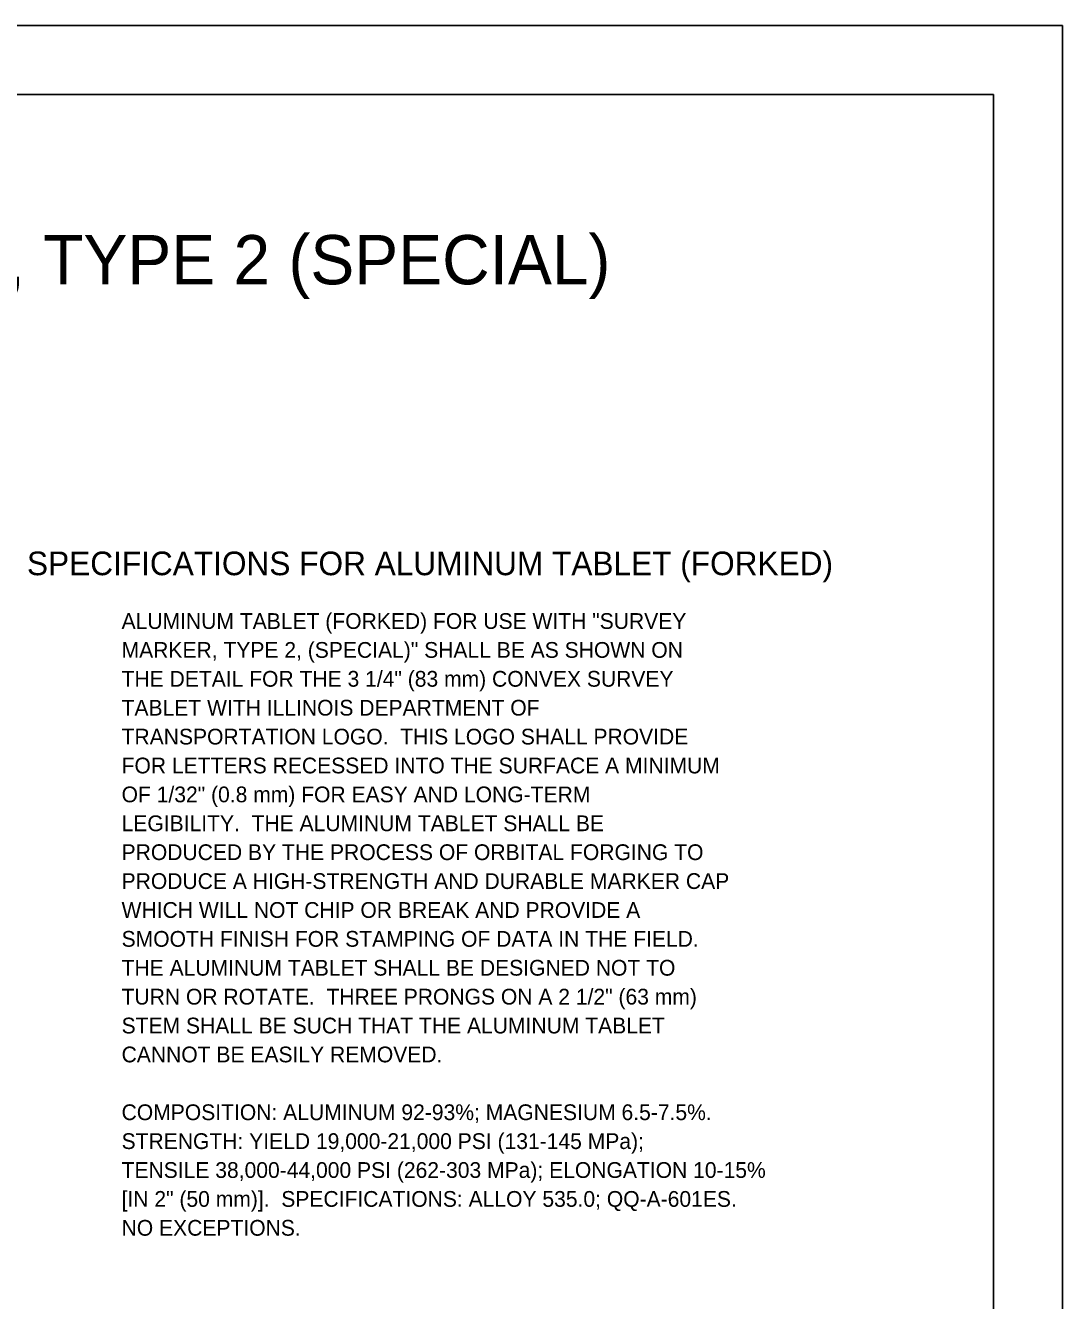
# Model space of a CAD drawing. Extents: x 99131 to 99811, y 99983 to 100436.
# Drawn here: x 99661.2 to 99811.2, y 100251.3 to 100435.7 of the extents above; entities that cross this region are included whole.
import ezdxf

# ---------------------------------------------------------------- set-up
doc = ezdxf.new("R2010")
doc.units = 0
for name, color, linetype in [('Design_EX_Roadway Dimensions', 7, 'Continuous'), ('Design_PR_Roadway Notes', 7, 'Continuous'), ('Sheets_50 Reference Boundary', 7, 'Continuous'), ('Sheets_General Details', 7, 'Continuous'), ('Sheets_Printer Plotting Border', 7, 'Continuous')]:
    doc.layers.add(name, color=color, linetype=linetype)

msp = doc.modelspace()

# ---------------------------------------------------------------- linework, layer by layer
at = {"layer": 'Sheets_50 Reference Boundary'}
msp.add_lwpolyline([(99171.2, 100425.73), (99801.2, 100425.73), (99801.2, 100025.73), (99171.2, 100025.73)], close=True, dxfattribs=at)
at = {"layer": 'Sheets_General Details'}
for p, q in [((99811.2, 100435.73), (99131.2, 100435.73)), ((99811.2, 99995.73), (99811.2, 100435.73))]:
    msp.add_line(p, q, dxfattribs=at)
msp.add_lwpolyline([(99171.2, 100425.73), (99801.2, 100425.73), (99801.2, 100005.73), (99171.2, 100005.73)], close=True, dxfattribs=at)
at = {"layer": 'Sheets_Printer Plotting Border'}
msp.add_lwpolyline([(99131.2, 99995.73), (99811.2, 99995.73), (99811.2, 100435.73), (99131.2, 100435.73)], close=True, dxfattribs=at)

# ---------------------------------------------------------------- texts
at = {"layer": 'Design_EX_Roadway Dimensions'}
msp.add_text('XZ193400 - SURVEY MARKER, TYPE 2 (SPECIAL)', height=7.125, dxfattribs=at).set_placement((99523.4, 100398.29))
at = {"layer": 'Design_PR_Roadway Notes'}
for s, height, p in [('SPECIFICATIONS FOR ALUMINUM TABLET (FORKED)', 3.42, (99661.37, 100356.21)), ('ALUMINUM TABLET (FORKED) FOR USE WITH "SURVEY', 2.28, (99675.06, 100348.44)), ('MARKER, TYPE 2, (SPECIAL)" SHALL BE AS SHOWN ON', 2.28, (99675.06, 100344.26)), ('THE DETAIL FOR THE 3 1/4" (83 mm) CONVEX SURVEY', 2.28, (99675.06, 100340.08)), ('TABLET WITH ILLINOIS DEPARTMENT OF', 2.28, (99675.06, 100335.9)), ('TRANSPORTATION LOGO.  THIS LOGO SHALL PROVIDE', 2.28, (99675.06, 100331.72)), ('FOR LETTERS RECESSED INTO THE SURFACE A MINIMUM', 2.28, (99675.06, 100327.54)), ('OF 1/32" (0.8 mm) FOR EASY AND LONG-TERM', 2.28, (99675.06, 100323.36)), ('LEGIBILITY.  THE ALUMINUM TABLET SHALL BE', 2.28, (99675.06, 100319.18)), ('PRODUCED BY THE PROCESS OF ORBITAL FORGING TO', 2.28, (99675.06, 100315)), ('PRODUCE A HIGH-STRENGTH AND DURABLE MARKER CAP', 2.28, (99675.06, 100310.82)), ('WHICH WILL NOT CHIP OR BREAK AND PROVIDE A', 2.28, (99675.06, 100306.64)), ('SMOOTH FINISH FOR STAMPING OF DATA IN THE FIELD.', 2.28, (99675.06, 100302.46)), ('THE ALUMINUM TABLET SHALL BE DESIGNED NOT TO', 2.28, (99675.06, 100298.28)), ('TURN OR ROTATE.  THREE PRONGS ON A 2 1/2" (63 mm)', 2.28, (99675.06, 100294.1)), ('STEM SHALL BE SUCH THAT THE ALUMINUM TABLET', 2.28, (99675.06, 100289.92)), ('CANNOT BE EASILY REMOVED.', 2.28, (99675.06, 100285.74)), ('COMPOSITION: ALUMINUM 92-93%; MAGNESIUM 6.5-7.5%.', 2.28, (99675.06, 100277.38)), ('STRENGTH: YIELD 19,000-21,000 PSI (131-145 MPa);', 2.28, (99675.06, 100273.2)), ('TENSILE 38,000-44,000 PSI (262-303 MPa); ELONGATION 10-15%', 2.28, (99675.06, 100269.02)), ('[IN 2" (50 mm)].  SPECIFICATIONS: ALLOY 535.0; QQ-A-601ES.', 2.28, (99675.06, 100264.84)), ('NO EXCEPTIONS.', 2.28, (99675.06, 100260.66))]:
    msp.add_text(s, height=height, dxfattribs=at).set_placement(p)

doc.saveas('drawing.dxf')
